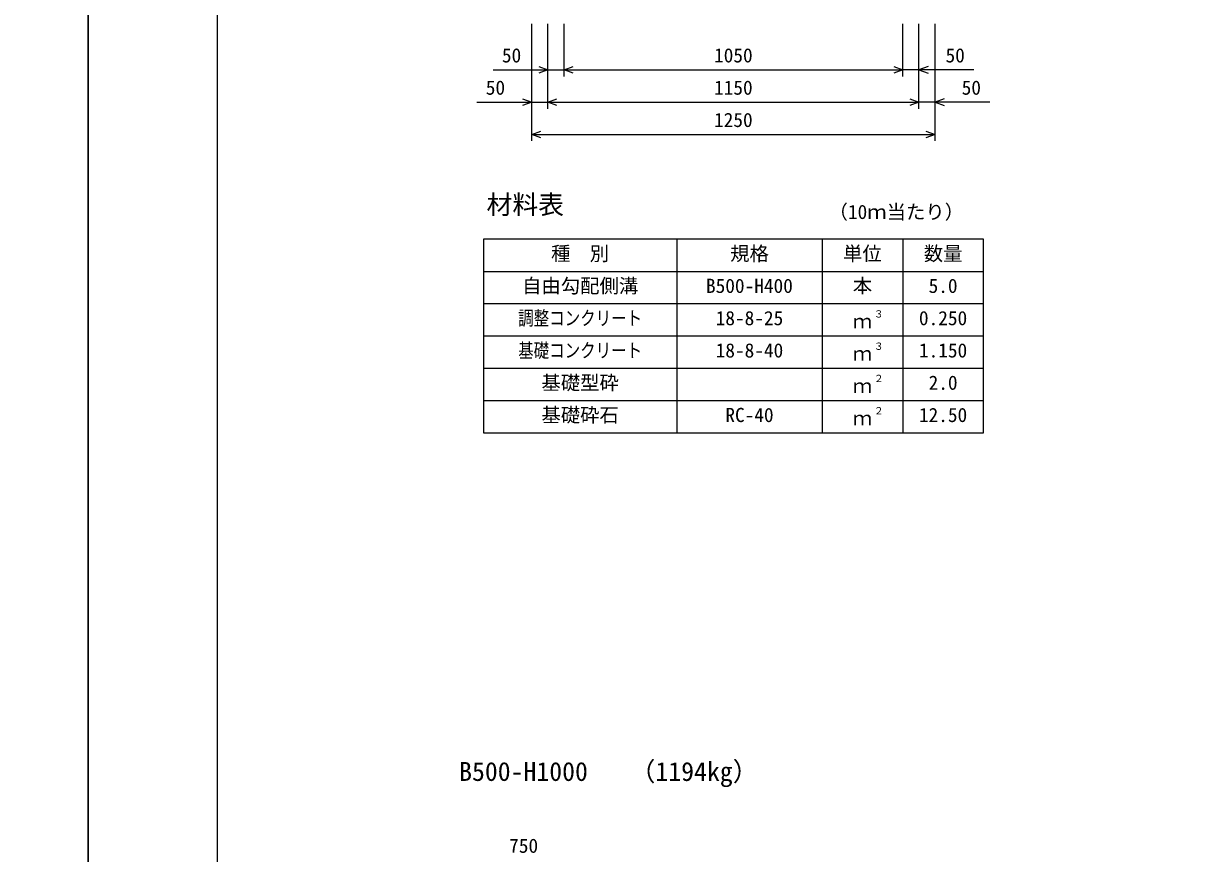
# Model space of a CAD drawing. Units: millimetres, scale not verified. Extents: x -16800 to 16800, y -5940 to 5940.
# Drawn here: x -200 to 3448, y 314 to 2884 of the extents above; entities that cross this region are included whole.
import ezdxf
from ezdxf.enums import TextEntityAlignment as Align

# ---------------------------------------------------------------- set-up
doc = ezdxf.new("R2010")
doc.units = ezdxf.units.MM
doc.header["$LTSCALE"] = 20
for name, color, linetype, lineweight in [('0-0_DIM', 7, 'Continuous', 25), ('0-1_Defpoints', 5, 'Continuous', 25), ('0-3_HYO', 3, 'Continuous', 25), ('0-4_HYO2', 4, 'Continuous', 25), ('0-6_TXT', 7, 'Continuous', 25), ('0-7_WAKU', 3, 'Continuous', 25)]:
    doc.layers.add(name, color=color, linetype=linetype, lineweight=lineweight)
doc.styles.add('ＭＳ ゴシック', font='')
doc.styles.get('ＭＳ ゴシック').set_extended_font_data('MS Gothic')

msp = doc.modelspace()

# ---------------------------------------------------------------- linework, layer by layer
at = {"layer": '0-0_DIM'}
for p, q in [((1375, 2520.63), (1375, 2882.98)), ((1425, 2620.63), (1425, 2882.98)), ((1475, 2720.63), (1475, 2882.98)), ((2525, 2720.63), (2525, 2882.98)), ((2575, 2620.63), (2575, 2882.98)), ((2625, 2520.63), (2625, 2882.98)), ((1255, 2740.63), (1475, 2740.63)), ((1475, 2740.63), (2525, 2740.63)), ((2745, 2740.63), (2525, 2740.63)), ((1205, 2640.63), (1425, 2640.63)), ((1425, 2640.63), (2575, 2640.63)), ((2795, 2640.63), (2575, 2640.63)), ((1375, 2540.63), (2625, 2540.63))]:
    msp.add_line(p, q, dxfattribs=at)
for points in [[(1396.81, 2750.89), (1425, 2740.63), (1396.81, 2730.37)], [(1503.19, 2730.37), (1475, 2740.63), (1503.19, 2750.89)], [(2496.81, 2750.89), (2525, 2740.63), (2496.81, 2730.37)], [(2603.19, 2750.89), (2575, 2740.63), (2603.19, 2730.37)], [(1346.81, 2650.89), (1375, 2640.63), (1346.81, 2630.37)], [(1453.19, 2630.37), (1425, 2640.63), (1453.19, 2650.89)], [(2546.81, 2650.89), (2575, 2640.63), (2546.81, 2630.37)], [(2653.19, 2650.89), (2625, 2640.63), (2653.19, 2630.37)], [(1403.19, 2530.37), (1375, 2540.63), (1403.19, 2550.89)], [(2596.81, 2550.89), (2625, 2540.63), (2596.81, 2530.37)]]:
    msp.add_lwpolyline(points, dxfattribs=at)
at = {"layer": '0-1_Defpoints'}
for points in [[(-16800, -5940), (0, -5940), (0, 5940), (-16800, 5940)], [(0, -5940), (16800, -5940), (16800, 5940), (0, 5940)]]:
    msp.add_lwpolyline(points, close=True, dxfattribs=at)
at = {"layer": '0-3_HYO'}
for p, q in [((1825, 2216.69), (1825, 1616.69)), ((2275, 2216.69), (2275, 1616.69)), ((2525, 2216.69), (2525, 1616.69)), ((1225, 2116.69), (2775, 2116.69))]:
    msp.add_line(p, q, dxfattribs=at)
msp.add_lwpolyline([(1225, 1616.69), (2775, 1616.69), (2775, 2216.69), (1225, 2216.69)], close=True, dxfattribs=at)
at = {"layer": '0-4_HYO2'}
for p, q in [((1225, 2016.69), (2775, 2016.69)), ((1225, 1916.69), (2775, 1916.69)), ((1225, 1816.69), (2775, 1816.69)), ((1225, 1716.69), (2775, 1716.69))]:
    msp.add_line(p, q, dxfattribs=at)
at = {"layer": '0-7_WAKU'}
msp.add_lwpolyline([(400, -5540), (16400, -5540), (16400, 5540), (400, 5540)], close=True, dxfattribs=at)

# ---------------------------------------------------------------- texts
at = {"layer": '0-0_DIM', "style": 'ＭＳ ゴシック'}
for s, p in [('50', (1282.56, 2750.63)), ('1050', (1940, 2750.63)), ('50', (2657.44, 2750.63)), ('50', (1232.56, 2650.63)), ('1150', (1940, 2650.63)), ('50', (2707.44, 2650.63)), ('1250', (1940, 2550.63)), ('750', (1305, 302.39))]:
    msp.add_text(s, height=43.99, dxfattribs=at).set_placement(p, align=Align.BOTTOM_LEFT)
at = {"layer": '0-6_TXT', "style": 'ＭＳ ゴシック'}
for s, height, p in [('材料表', 58.65, (1235, 2276.69)), ('（10ｍ当たり）', 43.99, (2295, 2265.69)), ('種\u3000別', 43.99, (1435, 2136.69)), ('規格', 43.99, (1990, 2136.69)), ('単位', 43.99, (2340, 2136.69)), ('数量', 43.99, (2590, 2136.69)), ('自由勾配側溝', 43.99, (1345, 2036.69)), ('B500-H400', 43.99, (1915, 2036.69)), ('本', 43.99, (2370, 2036.69)), ('5.0', 43.99, (2605, 2036.69)), ('18-8-25', 43.99, (1945, 1936.69)), ('ｍ', 43.99, (2370, 1926.69)), ('３', 21.99, (2435.54, 1967.05)), ('0.250', 43.99, (2575, 1936.69)), ('18-8-40', 43.99, (1945, 1836.69)), ('ｍ', 43.99, (2370, 1826.69)), ('３', 21.99, (2435.54, 1867.05)), ('1.150', 43.99, (2575, 1836.69)), ('基礎型砕', 43.99, (1405, 1736.69)), ('２', 21.99, (2435.54, 1767.05)), ('2.0', 43.99, (2605, 1736.69)), ('ｍ', 43.99, (2370, 1726.69)), ('基礎砕石', 43.99, (1405, 1636.69)), ('RC-40', 43.99, (1975, 1636.69)), ('２', 21.99, (2435.54, 1667.05)), ('12.50', 43.99, (2575, 1636.69)), ('ｍ', 43.99, (2370, 1626.69)), ('B500-H1000', 58.65, (1150, 520.65)), ('（1194kg）', 58.65, (1678.37, 520.65))]:
    msp.add_text(s, height=height, dxfattribs=at).set_placement(p, align=Align.BOTTOM_LEFT)
at = {"layer": '0-6_TXT', "style": 'ＭＳ ゴシック', "width": 0.8}
for s, p in [('調整コンクリート', (1333, 1936.69)), ('基礎コンクリート', (1333, 1836.69))]:
    msp.add_text(s, height=43.99, dxfattribs=at).set_placement(p, align=Align.BOTTOM_LEFT)

doc.saveas('drawing.dxf')
